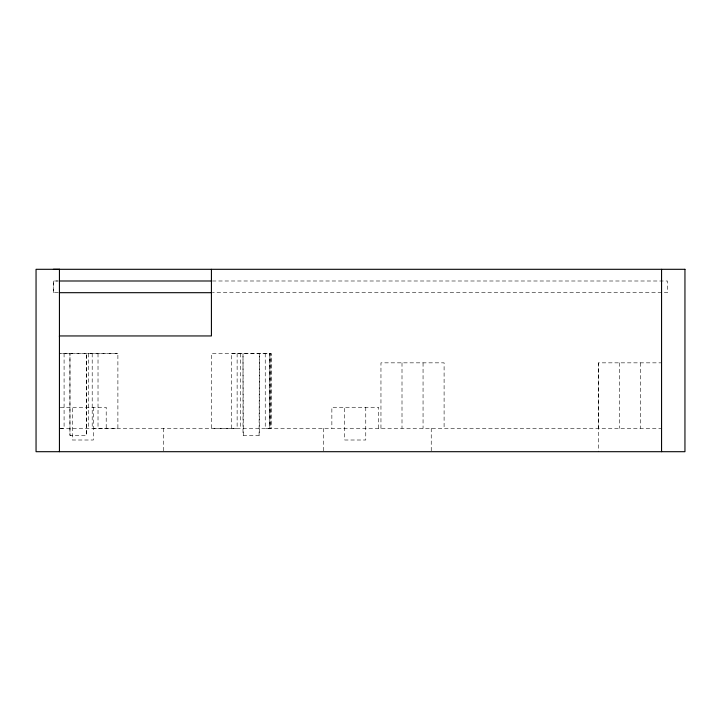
<?xml version="1.0" encoding="UTF-8"?>
<svg xmlns="http://www.w3.org/2000/svg" width="721" height="721" viewBox="0 0 721 721"><rect width="100%" height="100%" fill="white"/><g stroke="black" fill="none" stroke-linecap="round" stroke-linejoin="round"><path stroke-width="0.54" stroke-dasharray="3.6 2.7" d="M58.095 292.69L53.588 292.681L53.588 280.992L57.482 280.992M64.088 353.479L64.088 428.328L60.366 428.319M71.055 435.322L69.955 435.322L69.955 353.479L69.955 435.331L86.322 435.331L86.331 353.479L86.322 435.331L85.231 435.322M92.198 353.479L92.198 428.328L117.893 428.319L117.893 353.479L59.437 353.479L117.893 353.479M237.128 353.488L237.128 428.319L211.424 428.337L211.433 353.488L271.06 353.488L271.06 428.319M265.238 353.488L265.238 428.319L269.888 428.337L269.888 353.488L270.384 353.488M380.958 428.346L380.958 362.843L444.1 362.843L444.1 428.319M598.43 428.373L598.43 362.843L661.563 362.843M231.306 428.319L231.306 353.488L271.06 353.488L270.952 428.337L269.78 428.337L269.888 353.488L269.888 428.337M58.095 280.992L53.588 280.992L53.588 292.69M212.398 280.992L667.412 281.001L667.412 292.69L212.398 292.69M60.231 407.266L106.203 407.266L106.203 428.319M60.231 428.319L661.563 428.319M243.274 435.331L242.995 353.488L242.995 435.331L259.362 435.331L259.371 353.488L259.082 435.331M269.78 428.337L270.267 428.337M640.518 362.843L640.518 428.319M619.474 362.843L619.474 428.319M598.43 362.843L598.43 451.697M431.239 428.319L431.239 451.697M423.056 362.843L423.056 428.319M402.003 362.843L402.003 428.319M378.624 428.319L378.624 407.266L331.858 407.266L331.858 428.319M365.763 407.266L365.763 440.008L344.719 440.008L344.719 407.266M323.675 428.319L323.675 451.697M240.661 353.488L240.661 428.319M163.496 428.319L163.496 451.697M98.02 353.488L98.02 428.319M93.342 407.266L93.342 440.008L72.298 440.008L72.298 407.266M88.665 353.488L88.665 428.319"/><path stroke-width="1.08" d="M59.437 451.697L59.437 335.95L211.424 335.95L211.424 269.303M53.381 269.303L59.437 269.303M59.221 280.992L211.379 280.992M59.221 292.69L211.379 292.69M661.563 269.303L661.563 451.697M59.437 269.303L59.437 336.599M684.95 269.303L36.05 269.303L36.05 451.697L684.95 451.697L684.95 269.303"/></g></svg>
